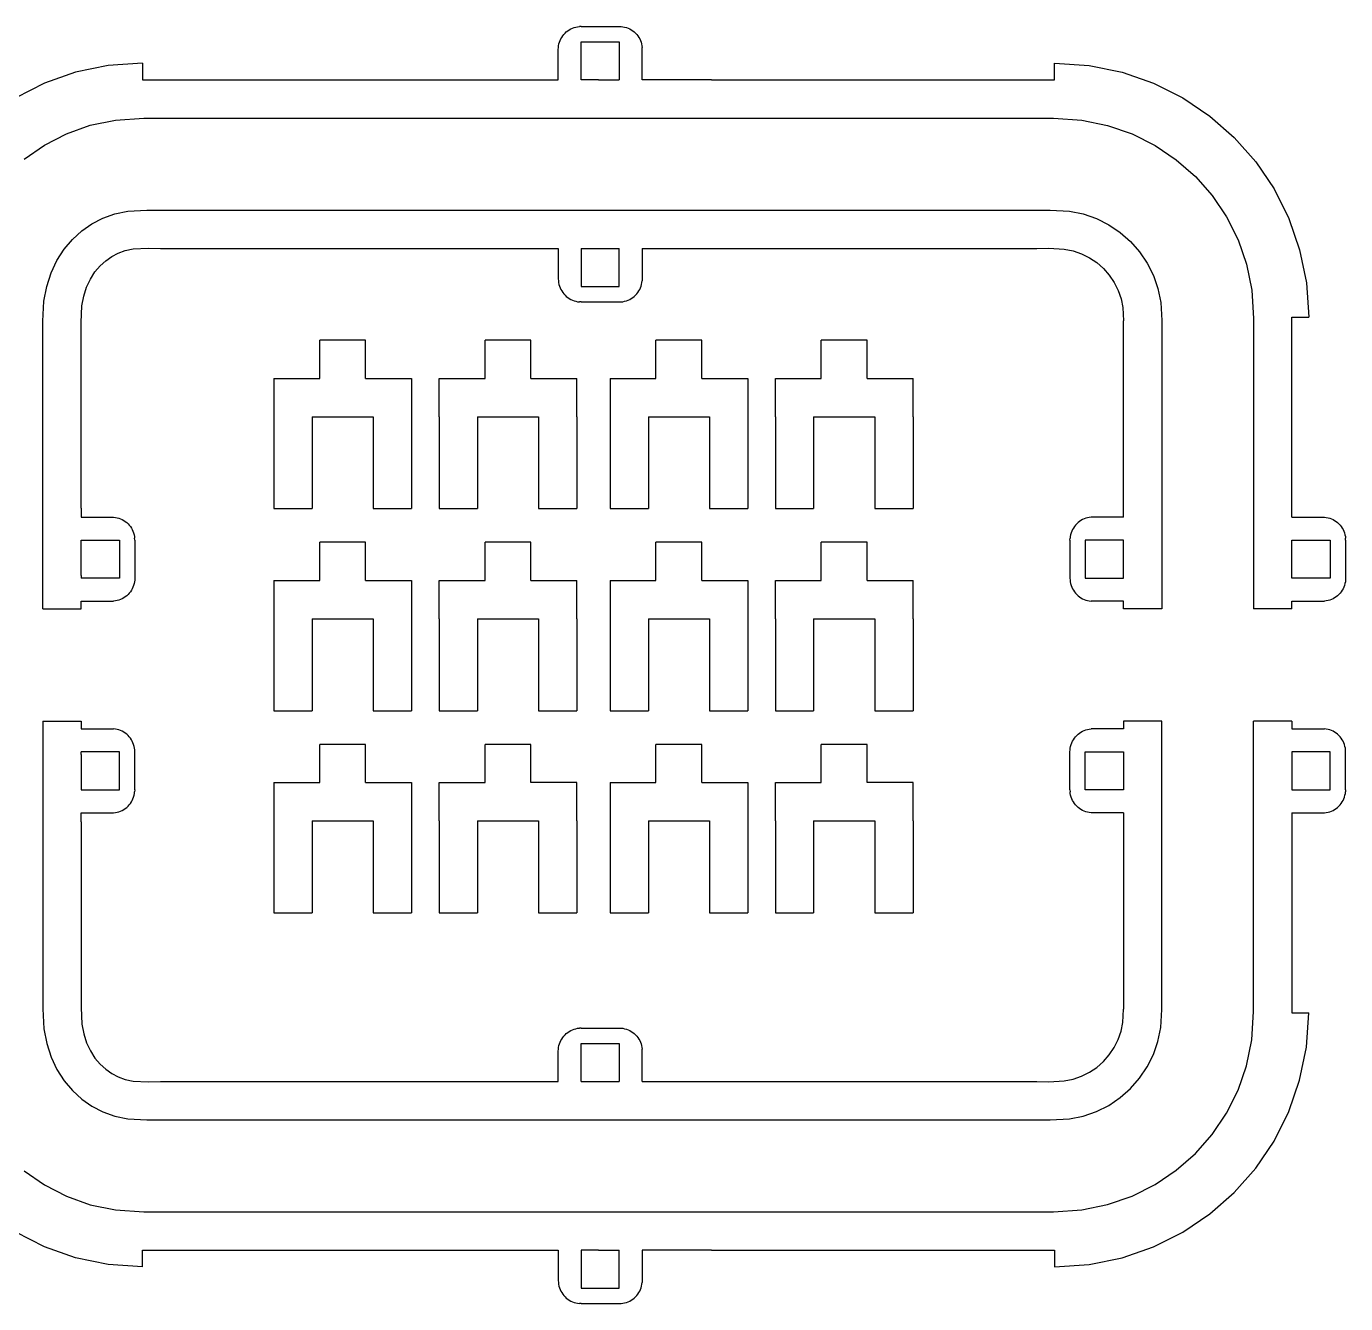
# Model space of a CAD drawing. Header units: millimetres. Extents: x 197 to 479, y -13 to 238.
# Drawn here: x 312.8 to 399, y 154.3 to 237.7 of the extents above; entities that cross this region are included whole.
import ezdxf

# ---------------------------------------------------------------- set-up
doc = ezdxf.new("R2010")
doc.units = ezdxf.units.MM
doc.header["$MEASUREMENT"] = 0
doc.layers.get('0').update_dxf_attribs({"linetype": 'CONTINUOUS'})

msp = doc.modelspace()

# ---------------------------------------------------------------- linework, layer by layer
at = {"color": 1}
for p, q in [((347.77, 237.004), (347.836, 237.102)), ((347.836, 237.102), (347.908, 237.194)), ((347.908, 237.194), (347.988, 237.281)), ((347.988, 237.281), (348.074, 237.361)), ((348.074, 237.361), (348.166, 237.434)), ((348.166, 237.434), (348.264, 237.499)), ((348.264, 237.499), (348.366, 237.557)), ((348.366, 237.557), (348.473, 237.606)), ((348.473, 237.606), (348.583, 237.647)), ((348.583, 237.647), (348.696, 237.679)), ((348.696, 237.679), (348.811, 237.702)), ((348.811, 237.702), (348.928, 237.715)), ((349.045, 237.72), (348.928, 237.715)), ((349.045, 237.72), (351.536, 237.72)), ((351.536, 237.72), (351.654, 237.716)), ((351.654, 237.716), (351.77, 237.702)), ((351.77, 237.702), (351.885, 237.679)), ((351.885, 237.679), (351.998, 237.647)), ((351.998, 237.647), (352.108, 237.606)), ((352.108, 237.606), (352.215, 237.557)), ((352.215, 237.557), (352.317, 237.499)), ((352.317, 237.499), (352.415, 237.434)), ((352.415, 237.434), (352.507, 237.361)), ((352.507, 237.361), (352.593, 237.281)), ((352.593, 237.281), (352.673, 237.194)), ((352.673, 237.194), (352.746, 237.102)), ((352.746, 237.102), (352.811, 237.004)), ((347.55, 236.22), (347.555, 236.338)), ((347.55, 234.22), (347.55, 236.22)), ((347.555, 236.338), (347.568, 236.455)), ((347.568, 236.455), (347.591, 236.57)), ((347.591, 236.57), (347.623, 236.684)), ((347.623, 236.684), (347.664, 236.794)), ((347.664, 236.794), (347.713, 236.901)), ((347.713, 236.901), (347.77, 237.004)), ((349.045, 234.22), (349.045, 236.72)), ((349.045, 236.72), (351.536, 236.72)), ((351.536, 236.72), (351.536, 234.22)), ((352.811, 237.004), (352.868, 236.901)), ((352.868, 236.901), (352.917, 236.794)), ((352.917, 236.794), (352.958, 236.684)), ((352.958, 236.684), (352.99, 236.57)), ((352.99, 236.57), (353.013, 236.455)), ((353.013, 236.455), (353.026, 236.338)), ((353.031, 236.22), (353.026, 236.338)), ((353.031, 234.22), (353.031, 236.22)), ((320.375, 235.32), (318.133, 235.168)), ((320.375, 235.32), (320.375, 234.22)), ((379.981, 235.32), (382.232, 235.168)), ((379.981, 234.22), (379.981, 235.32)), ((315.995, 234.726), (313.981, 234.011)), ((318.133, 235.168), (315.995, 234.726)), ((382.232, 235.168), (384.393, 234.727)), ((384.393, 234.727), (386.442, 234.015)), ((313.981, 234.011), (312.11, 233.045)), ((320.375, 234.22), (342.796, 234.22)), ((342.796, 234.22), (347.55, 234.22)), ((350.178, 234.22), (349.045, 234.22)), ((350.178, 234.22), (351.536, 234.22)), ((357.56, 234.22), (353.031, 234.22)), ((357.56, 234.22), (364.528, 234.22)), ((364.528, 234.22), (379.981, 234.22)), ((386.442, 234.015), (388.36, 233.053)), ((388.36, 233.053), (390.125, 231.861)), ((315.412, 230.708), (316.964, 231.259)), ((316.964, 231.259), (318.62, 231.602)), ((318.62, 231.602), (320.46, 231.722)), ((320.46, 231.722), (321.548, 231.72)), ((321.548, 231.72), (357.56, 231.72)), ((357.56, 231.72), (364.528, 231.72)), ((364.528, 231.72), (378.808, 231.72)), ((378.808, 231.72), (379.897, 231.721)), ((379.897, 231.721), (381.749, 231.601)), ((381.749, 231.601), (383.44, 231.255)), ((383.44, 231.255), (385.042, 230.699)), ((390.125, 231.861), (391.719, 230.458)), ((313.973, 229.965), (315.412, 230.708)), ((385.042, 230.699), (386.541, 229.946)), ((391.719, 230.458), (393.122, 228.864)), ((312.654, 229.042), (313.973, 229.965)), ((386.541, 229.946), (387.924, 229.012)), ((387.924, 229.012), (389.173, 227.912)), ((393.122, 228.864), (394.314, 227.099)), ((389.173, 227.912), (390.273, 226.663)), ((394.314, 227.099), (395.276, 225.181)), ((390.273, 226.663), (391.207, 225.28)), ((317.076, 224.83), (317.798, 225.203)), ((317.798, 225.203), (318.579, 225.481)), ((318.579, 225.481), (319.433, 225.657)), ((319.433, 225.657), (320.662, 225.725)), ((320.662, 225.725), (321.548, 225.72)), ((321.548, 225.72), (324.79, 225.72)), ((324.79, 225.72), (329.689, 225.72)), ((329.689, 225.72), (364.528, 225.72)), ((364.528, 225.72), (370.668, 225.72)), ((370.668, 225.72), (378.808, 225.72)), ((378.808, 225.72), (379.695, 225.725)), ((379.695, 225.725), (380.946, 225.655)), ((380.946, 225.655), (381.851, 225.47)), ((381.851, 225.47), (382.707, 225.172)), ((382.707, 225.172), (383.51, 224.768)), ((391.207, 225.28), (391.96, 223.78)), ((395.276, 225.181), (395.988, 223.132)), ((315.804, 223.806), (316.411, 224.363)), ((316.411, 224.363), (317.076, 224.83)), ((383.51, 224.768), (384.255, 224.265)), ((384.255, 224.265), (384.931, 223.67)), ((315.262, 223.159), (315.804, 223.806)), ((384.931, 223.67), (385.526, 222.994)), ((391.96, 223.78), (392.517, 222.179)), ((314.41, 221.615), (314.794, 222.427)), ((314.794, 222.427), (315.262, 223.159)), ((317.611, 222.078), (317.977, 222.414)), ((317.977, 222.414), (318.37, 222.69)), ((318.37, 222.69), (318.791, 222.909)), ((318.791, 222.909), (319.252, 223.073)), ((319.252, 223.073), (319.771, 223.18)), ((319.771, 223.18), (320.747, 223.227)), ((320.747, 223.227), (321.548, 223.22)), ((321.548, 223.22), (324.79, 223.22)), ((324.79, 223.22), (329.689, 223.22)), ((329.689, 223.22), (347.55, 223.22)), ((347.55, 223.22), (347.55, 221.22)), ((349.045, 223.22), (351.536, 223.22)), ((349.045, 223.22), (349.045, 220.72)), ((351.536, 220.72), (351.536, 223.22)), ((353.031, 223.22), (364.528, 223.22)), ((353.031, 223.22), (353.031, 221.22)), ((364.528, 223.22), (370.668, 223.22)), ((370.668, 223.22), (378.808, 223.22)), ((378.808, 223.22), (379.611, 223.226)), ((379.611, 223.226), (380.611, 223.177)), ((380.611, 223.177), (381.19, 223.059)), ((381.19, 223.059), (381.734, 222.869)), ((381.734, 222.869), (382.248, 222.61)), ((382.248, 222.61), (382.727, 222.286)), ((385.526, 222.994), (386.029, 222.249)), ((395.988, 223.132), (396.43, 220.97)), ((314.121, 220.728), (314.41, 221.615)), ((316.981, 221.216), (317.277, 221.678)), ((317.277, 221.678), (317.611, 222.078)), ((382.727, 222.286), (383.163, 221.902)), ((383.163, 221.902), (383.547, 221.465)), ((386.029, 222.249), (386.433, 221.446)), ((392.517, 222.179), (392.862, 220.488)), ((313.939, 219.767), (314.121, 220.728)), ((316.543, 220.106), (316.733, 220.692)), ((316.733, 220.692), (316.981, 221.216)), ((347.55, 221.22), (347.555, 221.102)), ((347.555, 221.102), (347.568, 220.985)), ((347.568, 220.985), (347.591, 220.87)), ((347.591, 220.87), (347.623, 220.756)), ((347.623, 220.756), (347.664, 220.646)), ((349.045, 220.72), (351.536, 220.72)), ((352.917, 220.646), (352.958, 220.756)), ((352.958, 220.756), (352.99, 220.87)), ((352.99, 220.87), (353.013, 220.985)), ((353.013, 220.985), (353.026, 221.102)), ((353.031, 221.22), (353.026, 221.102)), ((383.547, 221.465), (383.872, 220.986)), ((383.872, 220.986), (384.13, 220.473)), ((386.433, 221.446), (386.731, 220.59)), ((396.43, 220.97), (396.581, 218.72)), ((316.419, 219.456), (316.543, 220.106)), ((347.664, 220.646), (347.713, 220.539)), ((347.713, 220.539), (347.77, 220.436)), ((347.77, 220.436), (347.836, 220.338)), ((347.836, 220.338), (347.908, 220.246)), ((347.908, 220.246), (347.988, 220.159)), ((347.988, 220.159), (348.074, 220.079)), ((348.074, 220.079), (348.166, 220.006)), ((348.166, 220.006), (348.264, 219.941)), ((348.264, 219.941), (348.366, 219.883)), ((348.366, 219.883), (348.473, 219.834)), ((348.473, 219.834), (348.583, 219.793)), ((351.998, 219.793), (352.108, 219.834)), ((352.108, 219.834), (352.215, 219.883)), ((352.215, 219.883), (352.317, 219.941)), ((352.317, 219.941), (352.415, 220.006)), ((352.415, 220.006), (352.507, 220.079)), ((352.507, 220.079), (352.593, 220.159)), ((352.593, 220.159), (352.673, 220.246)), ((352.673, 220.246), (352.746, 220.338)), ((352.746, 220.338), (352.811, 220.436)), ((352.811, 220.436), (352.868, 220.539)), ((352.868, 220.539), (352.917, 220.646)), ((384.13, 220.473), (384.32, 219.928)), ((384.32, 219.928), (384.439, 219.35)), ((386.731, 220.59), (386.916, 219.684)), ((392.862, 220.488), (392.983, 218.636)), ((313.871, 218.455), (313.939, 219.767)), ((316.37, 218.377), (316.419, 219.456)), ((348.583, 219.793), (348.696, 219.761)), ((348.696, 219.761), (348.811, 219.738)), ((348.811, 219.738), (348.928, 219.724)), ((349.045, 219.72), (348.928, 219.724)), ((349.045, 219.72), (351.536, 219.72)), ((351.536, 219.72), (351.654, 219.724)), ((351.654, 219.724), (351.77, 219.738)), ((351.77, 219.738), (351.885, 219.761)), ((351.885, 219.761), (351.998, 219.793)), ((384.439, 219.35), (384.481, 218.478)), ((386.916, 219.684), (386.981, 218.509)), ((313.874, 217.897), (313.875, 218.502)), ((316.374, 217.895), (316.375, 218.499)), ((384.481, 205.667), (384.481, 218.478)), ((386.981, 218.509), (386.981, 199.667)), ((392.983, 218.636), (392.981, 218.509)), ((392.981, 218.509), (392.981, 199.667)), ((395.481, 218.72), (396.581, 218.72)), ((395.481, 205.667), (395.481, 218.72)), ((313.874, 216.941), (313.874, 217.897)), ((316.374, 216.939), (316.374, 217.895)), ((334.963, 217.22), (331.963, 217.22)), ((331.963, 214.72), (331.963, 217.22)), ((334.963, 214.72), (334.963, 217.22)), ((345.763, 217.22), (342.763, 217.22)), ((342.763, 214.72), (342.763, 217.22)), ((345.763, 214.72), (345.763, 217.22)), ((356.933, 217.22), (353.933, 217.22)), ((353.933, 214.72), (353.933, 217.22)), ((356.933, 214.72), (356.933, 217.22)), ((367.733, 217.22), (364.733, 217.22)), ((364.733, 214.72), (364.733, 217.22)), ((367.733, 214.72), (367.733, 217.22)), ((313.873, 215.678), (313.874, 216.941)), ((316.373, 215.676), (316.374, 216.939)), ((313.872, 214.15), (313.873, 215.678)), ((316.372, 214.149), (316.373, 215.676)), ((328.963, 214.72), (328.963, 206.22)), ((328.963, 214.72), (331.963, 214.72)), ((334.963, 214.72), (337.963, 214.72)), ((337.963, 214.72), (337.963, 206.22)), ((339.763, 214.72), (342.763, 214.72)), ((339.763, 212.22), (339.763, 214.72)), ((345.763, 214.72), (348.763, 214.72)), ((348.763, 212.22), (348.763, 214.72)), ((350.933, 214.72), (350.933, 206.22)), ((350.933, 214.72), (353.933, 214.72)), ((356.933, 214.72), (359.933, 214.72)), ((359.933, 214.72), (359.933, 206.22)), ((361.733, 214.72), (364.733, 214.72)), ((361.733, 212.22), (361.733, 214.72)), ((367.733, 214.72), (370.733, 214.72)), ((370.733, 212.22), (370.733, 214.72)), ((313.871, 212.401), (313.872, 214.15)), ((316.371, 212.4), (316.372, 214.149)), ((313.871, 210.474), (313.871, 212.401)), ((316.371, 210.474), (316.371, 212.4)), ((331.463, 212.22), (335.463, 212.22)), ((331.463, 212.22), (331.463, 206.22)), ((335.463, 212.22), (335.463, 206.22)), ((339.763, 212.22), (339.763, 212.22)), ((339.763, 212.22), (339.763, 206.22)), ((342.263, 212.22), (342.263, 206.22)), ((342.263, 212.22), (346.262, 212.22)), ((346.262, 212.22), (346.262, 206.22)), ((348.762, 212.22), (348.762, 206.22)), ((348.762, 212.22), (348.763, 212.22)), ((353.433, 212.22), (357.433, 212.22)), ((353.433, 212.22), (353.433, 206.22)), ((357.433, 212.22), (357.433, 206.22)), ((361.733, 212.22), (361.733, 212.22)), ((361.733, 212.22), (361.733, 206.22)), ((364.233, 212.22), (364.233, 206.22)), ((364.233, 212.22), (368.233, 212.22)), ((368.233, 212.22), (368.233, 206.22)), ((370.733, 212.22), (370.733, 206.22)), ((370.733, 212.22), (370.733, 212.22)), ((313.871, 208.412), (313.871, 210.474)), ((316.371, 208.412), (316.371, 210.474)), ((313.871, 206.258), (313.871, 208.412)), ((316.371, 206.258), (316.371, 208.412)), ((313.872, 204.055), (313.871, 206.258)), ((316.371, 206.258), (316.372, 205.667)), ((328.963, 206.22), (331.463, 206.22)), ((335.463, 206.22), (337.963, 206.22)), ((339.763, 206.22), (342.263, 206.22)), ((346.262, 206.22), (348.762, 206.22)), ((350.933, 206.22), (353.433, 206.22)), ((357.433, 206.22), (359.933, 206.22)), ((361.733, 206.22), (364.233, 206.22)), ((368.233, 206.22), (370.733, 206.22)), ((316.372, 205.667), (318.375, 205.667)), ((318.375, 205.667), (318.493, 205.663)), ((318.493, 205.663), (318.61, 205.649)), ((318.61, 205.649), (318.725, 205.626)), ((318.725, 205.626), (318.839, 205.594)), ((318.839, 205.594), (318.949, 205.553)), ((318.949, 205.553), (319.056, 205.504)), ((319.056, 205.504), (319.159, 205.446)), ((319.159, 205.446), (319.257, 205.381)), ((319.257, 205.381), (319.349, 205.308)), ((319.349, 205.308), (319.436, 205.228)), ((319.436, 205.228), (319.516, 205.142)), ((381.42, 205.228), (381.34, 205.142)), ((381.507, 205.308), (381.42, 205.228)), ((381.599, 205.381), (381.507, 205.308)), ((381.697, 205.446), (381.599, 205.381)), ((381.8, 205.504), (381.697, 205.446)), ((381.907, 205.553), (381.8, 205.504)), ((382.018, 205.594), (381.907, 205.553)), ((382.131, 205.626), (382.018, 205.594)), ((382.246, 205.649), (382.131, 205.626)), ((382.363, 205.663), (382.246, 205.649)), ((382.481, 205.667), (382.363, 205.663)), ((384.481, 205.667), (382.481, 205.667)), ((395.481, 205.667), (397.491, 205.667)), ((397.491, 205.667), (397.609, 205.663)), ((397.609, 205.663), (397.726, 205.649)), ((397.726, 205.649), (397.841, 205.626)), ((397.841, 205.626), (397.955, 205.594)), ((397.955, 205.594), (398.065, 205.553)), ((398.065, 205.553), (398.172, 205.504)), ((398.172, 205.504), (398.275, 205.446)), ((398.275, 205.446), (398.373, 205.381)), ((398.373, 205.381), (398.465, 205.308)), ((398.465, 205.308), (398.552, 205.228)), ((398.552, 205.228), (398.632, 205.142)), ((319.516, 205.142), (319.589, 205.049)), ((319.589, 205.049), (319.654, 204.951)), ((319.654, 204.951), (319.712, 204.848)), ((319.712, 204.848), (319.761, 204.741)), ((319.761, 204.741), (319.802, 204.631)), ((319.802, 204.631), (319.834, 204.517)), ((319.834, 204.517), (319.857, 204.402)), ((319.857, 204.402), (319.87, 204.285)), ((319.875, 204.167), (319.87, 204.285)), ((380.981, 204.167), (380.986, 204.285)), ((381, 204.402), (380.986, 204.285)), ((381.023, 204.517), (381, 204.402)), ((381.055, 204.631), (381.023, 204.517)), ((381.095, 204.741), (381.055, 204.631)), ((381.145, 204.848), (381.095, 204.741)), ((381.202, 204.951), (381.145, 204.848)), ((381.268, 205.049), (381.202, 204.951)), ((381.34, 205.142), (381.268, 205.049)), ((398.632, 205.142), (398.705, 205.049)), ((398.705, 205.049), (398.77, 204.951)), ((398.77, 204.951), (398.828, 204.848)), ((398.828, 204.848), (398.877, 204.741)), ((398.877, 204.741), (398.918, 204.631)), ((398.918, 204.631), (398.95, 204.517)), ((398.95, 204.517), (398.973, 204.402)), ((398.973, 204.402), (398.987, 204.285)), ((398.991, 204.167), (398.987, 204.285)), ((313.873, 201.848), (313.872, 204.055)), ((316.372, 204.056), (316.372, 204.167)), ((316.372, 204.167), (318.875, 204.167)), ((316.373, 201.849), (316.372, 204.056)), ((318.875, 204.167), (318.875, 201.667)), ((319.875, 204.167), (319.875, 201.667)), ((334.963, 204.02), (331.963, 204.02)), ((331.963, 201.52), (331.963, 204.02)), ((334.963, 201.52), (334.963, 204.02)), ((345.763, 204.02), (342.763, 204.02)), ((342.763, 201.52), (342.763, 204.02)), ((345.763, 201.52), (345.763, 204.02)), ((356.933, 204.02), (353.933, 204.02)), ((353.933, 201.52), (353.933, 204.02)), ((356.933, 201.52), (356.933, 204.02)), ((367.733, 204.02), (364.733, 204.02)), ((364.733, 201.52), (364.733, 204.02)), ((367.733, 201.52), (367.733, 204.02)), ((380.981, 204.167), (380.981, 201.667)), ((384.481, 204.167), (381.981, 204.167)), ((381.981, 204.167), (381.981, 201.667)), ((384.481, 201.667), (384.481, 204.167)), ((395.481, 204.167), (397.991, 204.167)), ((395.481, 201.667), (395.481, 204.167)), ((397.991, 204.167), (397.991, 201.667)), ((398.991, 204.167), (398.991, 201.667)), ((313.875, 199.677), (313.873, 201.848)), ((316.373, 201.849), (316.373, 201.667)), ((318.875, 201.667), (316.373, 201.667)), ((319.654, 200.883), (319.589, 200.786)), ((319.712, 200.986), (319.654, 200.883)), ((319.761, 201.093), (319.712, 200.986)), ((319.802, 201.204), (319.761, 201.093)), ((319.834, 201.317), (319.802, 201.204)), ((319.857, 201.433), (319.834, 201.317)), ((319.871, 201.55), (319.857, 201.433)), ((319.875, 201.667), (319.871, 201.55)), ((328.963, 201.52), (328.963, 193.02)), ((328.963, 201.52), (331.963, 201.52)), ((334.963, 201.52), (337.963, 201.52)), ((337.963, 201.52), (337.963, 193.02)), ((339.763, 201.52), (342.763, 201.52)), ((339.763, 199.02), (339.763, 201.52)), ((345.763, 201.52), (348.763, 201.52)), ((348.763, 199.02), (348.763, 201.52)), ((350.933, 201.52), (350.933, 193.02)), ((350.933, 201.52), (353.933, 201.52)), ((356.933, 201.52), (359.933, 201.52)), ((359.933, 201.52), (359.933, 193.02)), ((361.733, 201.52), (364.733, 201.52)), ((361.733, 199.02), (361.733, 201.52)), ((367.733, 201.52), (370.733, 201.52)), ((370.733, 199.02), (370.733, 201.52)), ((380.981, 201.667), (380.986, 201.55)), ((380.986, 201.55), (381, 201.433)), ((381, 201.433), (381.023, 201.317)), ((381.023, 201.317), (381.055, 201.204)), ((381.055, 201.204), (381.095, 201.093)), ((381.095, 201.093), (381.145, 200.986)), ((381.145, 200.986), (381.202, 200.883)), ((381.202, 200.883), (381.268, 200.786)), ((381.981, 201.667), (384.481, 201.667)), ((397.991, 201.667), (395.481, 201.667)), ((398.77, 200.883), (398.705, 200.786)), ((398.828, 200.986), (398.77, 200.883)), ((398.877, 201.093), (398.828, 200.986)), ((398.918, 201.204), (398.877, 201.093)), ((398.95, 201.317), (398.918, 201.204)), ((398.973, 201.433), (398.95, 201.317)), ((398.987, 201.55), (398.973, 201.433)), ((398.991, 201.667), (398.987, 201.55)), ((316.375, 199.68), (316.373, 200.167)), ((316.373, 200.167), (318.375, 200.167)), ((318.375, 200.167), (318.493, 200.172)), ((318.61, 200.186), (318.493, 200.172)), ((318.725, 200.209), (318.61, 200.186)), ((318.839, 200.241), (318.725, 200.209)), ((318.949, 200.282), (318.839, 200.241)), ((319.056, 200.331), (318.949, 200.282)), ((319.159, 200.388), (319.056, 200.331)), ((319.257, 200.454), (319.159, 200.388)), ((319.349, 200.527), (319.257, 200.454)), ((319.436, 200.607), (319.349, 200.527)), ((319.516, 200.693), (319.436, 200.607)), ((319.589, 200.786), (319.516, 200.693)), ((381.268, 200.786), (381.34, 200.693)), ((381.34, 200.693), (381.42, 200.607)), ((381.42, 200.607), (381.507, 200.527)), ((381.507, 200.527), (381.599, 200.454)), ((381.599, 200.454), (381.697, 200.388)), ((381.697, 200.388), (381.8, 200.331)), ((381.8, 200.331), (381.907, 200.282)), ((381.907, 200.282), (382.018, 200.241)), ((382.018, 200.241), (382.131, 200.209)), ((382.131, 200.209), (382.246, 200.186)), ((382.246, 200.186), (382.363, 200.172)), ((382.481, 200.167), (382.363, 200.172)), ((384.481, 200.167), (382.481, 200.167)), ((384.481, 199.667), (384.481, 200.167)), ((395.481, 200.168), (397.491, 200.167)), ((395.481, 199.667), (395.481, 200.168)), ((397.491, 200.167), (397.609, 200.172)), ((397.726, 200.186), (397.609, 200.172)), ((397.841, 200.209), (397.726, 200.186)), ((397.955, 200.241), (397.841, 200.209)), ((398.065, 200.282), (397.955, 200.241)), ((398.172, 200.331), (398.065, 200.282)), ((398.275, 200.388), (398.172, 200.331)), ((398.373, 200.454), (398.275, 200.388)), ((398.465, 200.527), (398.373, 200.454)), ((398.552, 200.607), (398.465, 200.527)), ((398.632, 200.693), (398.552, 200.607)), ((398.705, 200.786), (398.632, 200.693)), ((313.875, 199.677), (316.375, 199.68)), ((386.981, 199.667), (384.481, 199.667)), ((395.481, 199.667), (392.981, 199.667)), ((331.463, 199.02), (335.463, 199.02)), ((331.463, 199.02), (331.463, 193.02)), ((335.463, 199.02), (335.463, 193.02)), ((339.763, 199.02), (339.763, 199.02)), ((339.763, 199.02), (339.763, 193.02)), ((342.263, 199.02), (342.263, 193.02)), ((342.263, 199.02), (346.262, 199.02)), ((346.262, 199.02), (346.262, 193.02)), ((348.762, 199.02), (348.762, 193.02)), ((348.762, 199.02), (348.763, 199.02)), ((353.433, 199.02), (357.433, 199.02)), ((353.433, 199.02), (353.433, 193.02)), ((357.433, 199.02), (357.433, 193.02)), ((361.733, 199.02), (361.733, 193.02)), ((361.733, 199.02), (361.733, 199.02)), ((364.233, 199.02), (364.233, 193.02)), ((364.233, 199.02), (368.233, 199.02)), ((368.233, 199.02), (368.233, 193.02)), ((370.733, 199.02), (370.733, 193.02)), ((370.733, 199.02), (370.733, 199.02)), ((313.875, 192.33), (313.873, 190.16)), ((313.875, 192.33), (316.375, 192.327)), ((316.375, 192.327), (316.373, 191.84)), ((328.963, 193.02), (331.463, 193.02)), ((335.463, 193.02), (337.963, 193.02)), ((339.763, 193.02), (342.263, 193.02)), ((346.262, 193.02), (348.762, 193.02)), ((350.933, 193.02), (353.433, 193.02)), ((357.433, 193.02), (359.933, 193.02)), ((361.733, 193.02), (364.233, 193.02)), ((368.233, 193.02), (370.733, 193.02)), ((384.481, 192.34), (384.481, 191.84)), ((386.981, 192.34), (384.481, 192.34)), ((386.981, 173.498), (386.981, 192.34)), ((392.981, 173.498), (392.981, 192.34)), ((395.481, 192.34), (392.981, 192.34)), ((395.481, 192.34), (395.481, 191.84)), ((316.373, 191.84), (318.375, 191.84)), ((318.375, 191.84), (318.493, 191.835)), ((318.61, 191.821), (318.493, 191.835)), ((318.725, 191.798), (318.61, 191.821)), ((318.839, 191.766), (318.725, 191.798)), ((318.949, 191.725), (318.839, 191.766)), ((319.056, 191.676), (318.949, 191.725)), ((319.159, 191.619), (319.056, 191.676)), ((319.257, 191.553), (319.159, 191.619)), ((319.349, 191.48), (319.257, 191.553)), ((319.436, 191.4), (319.349, 191.48)), ((319.516, 191.314), (319.436, 191.4)), ((381.34, 191.314), (381.42, 191.4)), ((381.42, 191.4), (381.507, 191.48)), ((381.507, 191.48), (381.599, 191.553)), ((381.599, 191.553), (381.697, 191.619)), ((381.697, 191.619), (381.8, 191.676)), ((381.8, 191.676), (381.907, 191.725)), ((381.907, 191.725), (382.018, 191.766)), ((382.018, 191.766), (382.131, 191.798)), ((382.131, 191.798), (382.246, 191.821)), ((382.246, 191.821), (382.363, 191.835)), ((382.481, 191.84), (382.363, 191.835)), ((384.481, 191.84), (382.481, 191.84)), ((395.481, 191.84), (397.491, 191.84)), ((397.491, 191.84), (397.609, 191.835)), ((397.726, 191.821), (397.609, 191.835)), ((397.841, 191.798), (397.726, 191.821)), ((397.955, 191.766), (397.841, 191.798)), ((398.065, 191.725), (397.955, 191.766)), ((398.172, 191.676), (398.065, 191.725)), ((398.275, 191.619), (398.172, 191.676)), ((398.373, 191.553), (398.275, 191.619)), ((398.465, 191.48), (398.373, 191.553)), ((398.552, 191.4), (398.465, 191.48)), ((398.632, 191.314), (398.552, 191.4)), ((319.589, 191.221), (319.516, 191.314)), ((319.654, 191.124), (319.589, 191.221)), ((319.712, 191.021), (319.654, 191.124)), ((319.761, 190.914), (319.712, 191.021)), ((319.802, 190.803), (319.761, 190.914)), ((319.834, 190.69), (319.802, 190.803)), ((319.857, 190.574), (319.834, 190.69)), ((319.871, 190.457), (319.857, 190.574)), ((334.963, 190.82), (331.963, 190.82)), ((331.963, 188.32), (331.963, 190.82)), ((334.963, 188.32), (334.963, 190.82)), ((345.763, 190.82), (342.763, 190.82)), ((342.763, 188.32), (342.763, 190.82)), ((345.763, 188.32), (345.763, 190.82)), ((356.933, 190.82), (353.933, 190.82)), ((353.933, 188.32), (353.933, 190.82)), ((356.933, 188.32), (356.933, 190.82)), ((367.733, 190.82), (364.733, 190.82)), ((364.733, 188.32), (364.733, 190.82)), ((367.733, 188.32), (367.733, 190.82)), ((380.986, 190.457), (381, 190.574)), ((381, 190.574), (381.023, 190.69)), ((381.023, 190.69), (381.055, 190.803)), ((381.055, 190.803), (381.095, 190.914)), ((381.095, 190.914), (381.145, 191.021)), ((381.145, 191.021), (381.202, 191.124)), ((381.202, 191.124), (381.268, 191.221)), ((381.268, 191.221), (381.34, 191.314)), ((398.705, 191.221), (398.632, 191.314)), ((398.77, 191.124), (398.705, 191.221)), ((398.828, 191.021), (398.77, 191.124)), ((398.877, 190.914), (398.828, 191.021)), ((398.918, 190.803), (398.877, 190.914)), ((398.95, 190.69), (398.918, 190.803)), ((398.973, 190.574), (398.95, 190.69)), ((398.987, 190.457), (398.973, 190.574)), ((313.873, 190.16), (313.872, 187.952)), ((316.373, 190.158), (316.372, 187.951)), ((316.373, 190.158), (316.373, 190.34)), ((318.875, 190.34), (316.373, 190.34)), ((318.875, 187.84), (318.875, 190.34)), ((319.875, 190.34), (319.871, 190.457)), ((319.875, 187.84), (319.875, 190.34)), ((380.981, 190.34), (380.986, 190.457)), ((380.981, 187.84), (380.981, 190.34)), ((381.981, 187.84), (381.981, 190.34)), ((381.981, 190.34), (384.481, 190.34)), ((384.481, 190.34), (384.481, 187.84)), ((397.991, 190.34), (395.481, 190.34)), ((395.481, 190.34), (395.481, 187.84)), ((397.991, 187.84), (397.991, 190.34)), ((398.991, 190.34), (398.987, 190.457)), ((398.991, 187.84), (398.991, 190.34)), ((313.872, 187.952), (313.871, 185.749)), ((316.372, 187.951), (316.372, 187.84)), ((328.963, 188.32), (328.963, 179.82)), ((328.963, 188.32), (331.963, 188.32)), ((334.963, 188.32), (337.963, 188.32)), ((337.963, 188.32), (337.963, 179.82)), ((339.763, 188.32), (342.763, 188.32)), ((339.763, 185.82), (339.763, 188.32)), ((348.763, 188.32), (345.763, 188.32)), ((348.763, 185.82), (348.763, 188.32)), ((350.933, 188.32), (350.933, 179.82)), ((350.933, 188.32), (353.933, 188.32)), ((356.933, 188.32), (359.933, 188.32)), ((359.933, 188.32), (359.933, 179.82)), ((361.733, 188.32), (364.733, 188.32)), ((361.733, 185.82), (361.733, 188.32)), ((370.733, 188.32), (367.733, 188.32)), ((370.733, 185.82), (370.733, 188.32)), ((316.372, 187.84), (318.875, 187.84)), ((319.589, 186.958), (319.654, 187.056)), ((319.654, 187.056), (319.712, 187.159)), ((319.712, 187.159), (319.761, 187.266)), ((319.761, 187.266), (319.802, 187.376)), ((319.802, 187.376), (319.834, 187.49)), ((319.834, 187.49), (319.857, 187.605)), ((319.857, 187.605), (319.87, 187.722)), ((319.875, 187.84), (319.87, 187.722)), ((380.981, 187.84), (380.986, 187.722)), ((381, 187.605), (380.986, 187.722)), ((381.023, 187.49), (381, 187.605)), ((381.055, 187.376), (381.023, 187.49)), ((381.095, 187.266), (381.055, 187.376)), ((381.145, 187.159), (381.095, 187.266)), ((381.202, 187.056), (381.145, 187.159)), ((381.268, 186.958), (381.202, 187.056)), ((384.481, 187.84), (381.981, 187.84)), ((395.481, 187.84), (397.991, 187.84)), ((398.705, 186.958), (398.77, 187.056)), ((398.77, 187.056), (398.828, 187.159)), ((398.828, 187.159), (398.877, 187.266)), ((398.877, 187.266), (398.918, 187.376)), ((398.918, 187.376), (398.95, 187.49)), ((398.95, 187.49), (398.973, 187.605)), ((398.973, 187.605), (398.987, 187.722)), ((398.991, 187.84), (398.987, 187.722)), ((316.371, 185.749), (316.372, 186.34)), ((316.372, 186.34), (318.375, 186.34)), ((318.375, 186.34), (318.493, 186.344)), ((318.493, 186.344), (318.61, 186.358)), ((318.61, 186.358), (318.725, 186.381)), ((318.725, 186.381), (318.839, 186.413)), ((318.839, 186.413), (318.949, 186.454)), ((318.949, 186.454), (319.056, 186.503)), ((319.056, 186.503), (319.159, 186.561)), ((319.159, 186.561), (319.257, 186.626)), ((319.257, 186.626), (319.349, 186.699)), ((319.349, 186.699), (319.436, 186.779)), ((319.436, 186.779), (319.516, 186.865)), ((319.516, 186.865), (319.589, 186.958)), ((381.34, 186.865), (381.268, 186.958)), ((381.42, 186.779), (381.34, 186.865)), ((381.507, 186.699), (381.42, 186.779)), ((381.599, 186.626), (381.507, 186.699)), ((381.697, 186.561), (381.599, 186.626)), ((381.8, 186.503), (381.697, 186.561)), ((381.907, 186.454), (381.8, 186.503)), ((382.018, 186.413), (381.907, 186.454)), ((382.131, 186.381), (382.018, 186.413)), ((382.246, 186.358), (382.131, 186.381)), ((382.363, 186.344), (382.246, 186.358)), ((382.481, 186.34), (382.363, 186.344)), ((384.481, 186.34), (382.481, 186.34)), ((384.481, 186.34), (384.481, 173.529)), ((395.481, 186.34), (397.491, 186.34)), ((395.481, 186.34), (395.481, 173.287)), ((397.491, 186.34), (397.609, 186.344)), ((397.609, 186.344), (397.726, 186.358)), ((397.726, 186.358), (397.841, 186.381)), ((397.841, 186.381), (397.955, 186.413)), ((397.955, 186.413), (398.065, 186.454)), ((398.065, 186.454), (398.172, 186.503)), ((398.172, 186.503), (398.275, 186.561)), ((398.275, 186.561), (398.373, 186.626)), ((398.373, 186.626), (398.465, 186.699)), ((398.465, 186.699), (398.552, 186.779)), ((398.552, 186.779), (398.632, 186.865)), ((398.632, 186.865), (398.705, 186.958)), ((313.871, 185.749), (313.871, 183.595)), ((316.371, 185.749), (316.371, 183.595)), ((331.463, 185.82), (331.463, 179.82)), ((331.463, 185.82), (335.463, 185.82)), ((335.463, 185.82), (335.463, 179.82)), ((339.763, 185.82), (339.763, 185.82)), ((339.763, 185.82), (339.763, 179.82)), ((342.263, 185.82), (342.263, 179.82)), ((342.263, 185.82), (346.262, 185.82)), ((346.262, 185.82), (346.262, 179.82)), ((348.762, 185.82), (348.762, 179.82)), ((348.762, 185.82), (348.763, 185.82)), ((353.433, 185.82), (357.433, 185.82)), ((353.433, 185.82), (353.433, 179.82)), ((357.433, 185.82), (357.433, 179.82)), ((361.733, 185.82), (361.733, 185.82)), ((361.733, 185.82), (361.733, 179.82)), ((364.233, 185.82), (364.233, 179.82)), ((364.233, 185.82), (368.233, 185.82)), ((368.233, 185.82), (368.233, 179.82)), ((370.733, 185.82), (370.733, 179.82)), ((370.733, 185.82), (370.733, 185.82)), ((313.871, 183.595), (313.871, 181.533)), ((316.371, 183.595), (316.371, 181.533)), ((313.871, 181.533), (313.871, 179.606)), ((316.371, 181.533), (316.371, 179.607)), ((313.871, 179.606), (313.872, 177.857)), ((316.371, 179.607), (316.372, 177.858)), ((328.963, 179.82), (331.463, 179.82)), ((335.463, 179.82), (337.963, 179.82)), ((339.763, 179.82), (342.263, 179.82)), ((346.262, 179.82), (348.762, 179.82)), ((350.933, 179.82), (353.433, 179.82)), ((357.433, 179.82), (359.933, 179.82)), ((361.733, 179.82), (364.233, 179.82)), ((368.233, 179.82), (370.733, 179.82)), ((313.872, 177.857), (313.873, 176.329)), ((316.372, 177.858), (316.373, 176.331)), ((313.873, 176.329), (313.874, 175.066)), ((316.373, 176.331), (316.374, 175.068)), ((313.874, 175.066), (313.874, 174.11)), ((316.374, 175.068), (316.374, 174.112)), ((313.871, 173.552), (313.939, 172.241)), ((313.874, 174.11), (313.875, 173.505)), ((316.37, 173.63), (316.419, 172.551)), ((316.374, 174.112), (316.375, 173.508)), ((384.439, 172.657), (384.481, 173.529)), ((386.916, 172.323), (386.981, 173.498)), ((392.862, 171.519), (392.983, 173.371)), ((392.983, 173.371), (392.981, 173.498)), ((395.481, 173.287), (396.581, 173.287)), ((396.43, 171.037), (396.581, 173.287)), ((316.419, 172.551), (316.543, 171.901)), ((384.32, 172.079), (384.439, 172.657)), ((313.939, 172.241), (314.121, 171.28)), ((316.543, 171.901), (316.733, 171.315)), ((347.713, 171.468), (347.77, 171.571)), ((347.77, 171.571), (347.836, 171.669)), ((347.836, 171.669), (347.908, 171.761)), ((347.908, 171.761), (347.988, 171.848)), ((347.988, 171.848), (348.074, 171.928)), ((348.074, 171.928), (348.166, 172.001)), ((348.166, 172.001), (348.264, 172.066)), ((348.264, 172.066), (348.366, 172.124)), ((348.366, 172.124), (348.473, 172.173)), ((348.473, 172.173), (348.583, 172.214)), ((348.583, 172.214), (348.696, 172.246)), ((348.696, 172.246), (348.811, 172.269)), ((348.811, 172.269), (348.928, 172.283)), ((349.045, 172.287), (348.928, 172.283)), ((349.045, 172.287), (351.536, 172.287)), ((351.536, 172.287), (351.654, 172.283)), ((351.654, 172.283), (351.77, 172.269)), ((351.77, 172.269), (351.885, 172.246)), ((351.885, 172.246), (351.998, 172.214)), ((351.998, 172.214), (352.108, 172.173)), ((352.108, 172.173), (352.215, 172.124)), ((352.215, 172.124), (352.317, 172.066)), ((352.317, 172.066), (352.415, 172.001)), ((352.415, 172.001), (352.507, 171.928)), ((352.507, 171.928), (352.593, 171.848)), ((352.593, 171.848), (352.673, 171.761)), ((352.673, 171.761), (352.746, 171.669)), ((352.746, 171.669), (352.811, 171.571)), ((352.811, 171.571), (352.868, 171.468)), ((383.872, 171.021), (384.13, 171.534)), ((384.13, 171.534), (384.32, 172.079)), ((386.731, 171.417), (386.916, 172.323)), ((314.121, 171.28), (314.41, 170.392)), ((316.733, 171.315), (316.981, 170.791)), ((316.981, 170.791), (317.277, 170.329)), ((347.55, 170.787), (347.555, 170.905)), ((347.55, 168.787), (347.55, 170.787)), ((347.555, 170.905), (347.568, 171.022)), ((347.568, 171.022), (347.591, 171.137)), ((347.591, 171.137), (347.623, 171.251)), ((347.623, 171.251), (347.664, 171.361)), ((347.664, 171.361), (347.713, 171.468)), ((349.045, 168.787), (349.045, 171.287)), ((349.045, 171.287), (351.536, 171.287)), ((351.536, 171.287), (351.536, 168.787)), ((352.868, 171.468), (352.917, 171.361)), ((352.917, 171.361), (352.958, 171.251)), ((352.958, 171.251), (352.99, 171.137)), ((352.99, 171.137), (353.013, 171.022)), ((353.013, 171.022), (353.026, 170.905)), ((353.031, 170.787), (353.026, 170.905)), ((353.031, 168.787), (353.031, 170.787)), ((383.547, 170.542), (383.872, 171.021)), ((386.433, 170.561), (386.731, 171.417)), ((392.517, 169.828), (392.862, 171.519)), ((395.988, 168.875), (396.43, 171.037)), ((314.41, 170.392), (314.794, 169.58)), ((317.277, 170.329), (317.611, 169.929)), ((317.611, 169.929), (317.977, 169.593)), ((382.727, 169.721), (383.163, 170.105)), ((383.163, 170.105), (383.547, 170.542)), ((386.029, 169.758), (386.433, 170.561)), ((391.96, 168.227), (392.517, 169.828)), ((314.794, 169.58), (315.262, 168.848)), ((317.977, 169.593), (318.37, 169.317)), ((318.37, 169.317), (318.791, 169.098)), ((318.791, 169.098), (319.252, 168.934)), ((380.611, 168.83), (381.19, 168.948)), ((381.19, 168.948), (381.734, 169.138)), ((381.734, 169.138), (382.248, 169.397)), ((382.248, 169.397), (382.727, 169.721)), ((384.931, 168.337), (385.526, 169.013)), ((385.526, 169.013), (386.029, 169.758)), ((315.262, 168.848), (315.804, 168.202)), ((315.804, 168.202), (316.411, 167.644)), ((319.252, 168.934), (319.771, 168.827)), ((319.771, 168.827), (320.747, 168.78)), ((320.747, 168.78), (321.548, 168.787)), ((321.548, 168.787), (324.79, 168.787)), ((324.79, 168.787), (329.689, 168.787)), ((329.689, 168.787), (347.55, 168.787)), ((349.045, 168.787), (351.536, 168.787)), ((353.031, 168.787), (364.528, 168.787)), ((364.528, 168.787), (370.668, 168.787)), ((370.668, 168.787), (378.808, 168.787)), ((378.808, 168.787), (379.611, 168.781)), ((379.611, 168.781), (380.611, 168.83)), ((384.255, 167.743), (384.931, 168.337)), ((391.207, 166.727), (391.96, 168.227)), ((395.276, 166.826), (395.988, 168.875)), ((316.411, 167.644), (317.076, 167.177)), ((382.707, 166.835), (383.51, 167.239)), ((383.51, 167.239), (384.255, 167.743)), ((317.076, 167.177), (317.798, 166.804)), ((317.798, 166.804), (318.579, 166.526)), ((318.579, 166.526), (319.433, 166.35)), ((380.946, 166.352), (381.851, 166.537)), ((381.851, 166.537), (382.707, 166.835)), ((390.273, 165.344), (391.207, 166.727)), ((394.314, 164.908), (395.276, 166.826)), ((319.433, 166.35), (320.662, 166.282)), ((320.662, 166.282), (321.548, 166.287)), ((321.548, 166.287), (324.79, 166.287)), ((324.79, 166.287), (329.689, 166.287)), ((329.689, 166.287), (364.528, 166.287)), ((364.528, 166.287), (370.668, 166.287)), ((370.668, 166.287), (378.808, 166.287)), ((378.808, 166.287), (379.695, 166.282)), ((379.695, 166.282), (380.946, 166.352)), ((389.173, 164.095), (390.273, 165.344)), ((393.122, 163.143), (394.314, 164.908)), ((387.924, 162.995), (389.173, 164.095)), ((312.654, 162.965), (313.973, 162.042)), ((386.541, 162.061), (387.924, 162.995)), ((391.719, 161.549), (393.122, 163.143)), ((385.042, 161.308), (386.541, 162.061)), ((313.973, 162.042), (315.412, 161.299)), ((315.412, 161.299), (316.964, 160.748)), ((383.44, 160.752), (385.042, 161.308)), ((390.125, 160.146), (391.719, 161.549)), ((316.964, 160.748), (318.62, 160.405)), ((318.62, 160.405), (320.46, 160.285)), ((379.897, 160.286), (381.749, 160.406)), ((381.749, 160.406), (383.44, 160.752)), ((320.46, 160.285), (321.548, 160.287)), ((321.548, 160.287), (357.56, 160.287)), ((357.56, 160.287), (364.528, 160.287)), ((364.528, 160.287), (378.808, 160.287)), ((378.808, 160.287), (379.897, 160.286)), ((388.36, 158.954), (390.125, 160.146)), ((313.981, 157.996), (312.11, 158.962)), ((386.442, 157.992), (388.36, 158.954)), ((315.995, 157.281), (313.981, 157.996)), ((320.375, 157.787), (342.796, 157.787)), ((320.375, 156.687), (320.375, 157.787)), ((342.796, 157.787), (347.55, 157.787)), ((347.55, 157.787), (347.55, 155.787)), ((349.045, 157.787), (349.045, 155.287)), ((350.178, 157.787), (349.045, 157.787)), ((350.178, 157.787), (351.536, 157.787)), ((351.536, 155.287), (351.536, 157.787)), ((357.56, 157.787), (353.031, 157.787)), ((353.031, 157.787), (353.031, 155.787)), ((357.56, 157.787), (364.528, 157.787)), ((364.528, 157.787), (379.981, 157.787)), ((379.981, 157.787), (379.981, 156.687)), ((384.393, 157.28), (386.442, 157.992)), ((318.133, 156.839), (315.995, 157.281)), ((382.232, 156.839), (384.393, 157.28)), ((320.375, 156.687), (318.133, 156.839)), ((379.981, 156.687), (382.232, 156.839)), ((347.55, 155.787), (347.555, 155.669)), ((347.555, 155.669), (347.568, 155.552)), ((347.568, 155.552), (347.591, 155.437)), ((347.591, 155.437), (347.623, 155.323)), ((347.623, 155.323), (347.664, 155.213)), ((347.664, 155.213), (347.713, 155.106)), ((349.045, 155.287), (351.536, 155.287)), ((352.868, 155.106), (352.917, 155.213)), ((352.917, 155.213), (352.958, 155.323)), ((352.958, 155.323), (352.99, 155.437)), ((352.99, 155.437), (353.013, 155.552)), ((353.013, 155.552), (353.026, 155.669)), ((353.031, 155.787), (353.026, 155.669)), ((347.713, 155.106), (347.77, 155.003)), ((347.77, 155.003), (347.836, 154.905)), ((347.836, 154.905), (347.908, 154.813)), ((347.908, 154.813), (347.988, 154.726)), ((347.988, 154.726), (348.074, 154.646)), ((348.074, 154.646), (348.166, 154.573)), ((348.166, 154.573), (348.264, 154.508)), ((348.264, 154.508), (348.366, 154.45)), ((348.366, 154.45), (348.473, 154.401)), ((348.473, 154.401), (348.583, 154.36)), ((348.583, 154.36), (348.696, 154.328)), ((348.696, 154.328), (348.811, 154.305)), ((348.811, 154.305), (348.928, 154.292)), ((349.045, 154.287), (348.928, 154.292)), ((351.536, 154.287), (351.654, 154.291)), ((351.654, 154.291), (351.77, 154.305)), ((351.77, 154.305), (351.885, 154.328)), ((351.885, 154.328), (351.998, 154.36)), ((351.998, 154.36), (352.108, 154.401)), ((352.108, 154.401), (352.215, 154.45)), ((352.215, 154.45), (352.317, 154.508)), ((352.317, 154.508), (352.415, 154.573)), ((352.415, 154.573), (352.507, 154.646)), ((352.507, 154.646), (352.593, 154.726)), ((352.593, 154.726), (352.673, 154.813)), ((352.673, 154.813), (352.746, 154.905)), ((352.746, 154.905), (352.811, 155.003)), ((352.811, 155.003), (352.868, 155.106)), ((349.045, 154.287), (351.536, 154.287))]:
    msp.add_line(p, q, dxfattribs=at)

doc.saveas('drawing.dxf')
